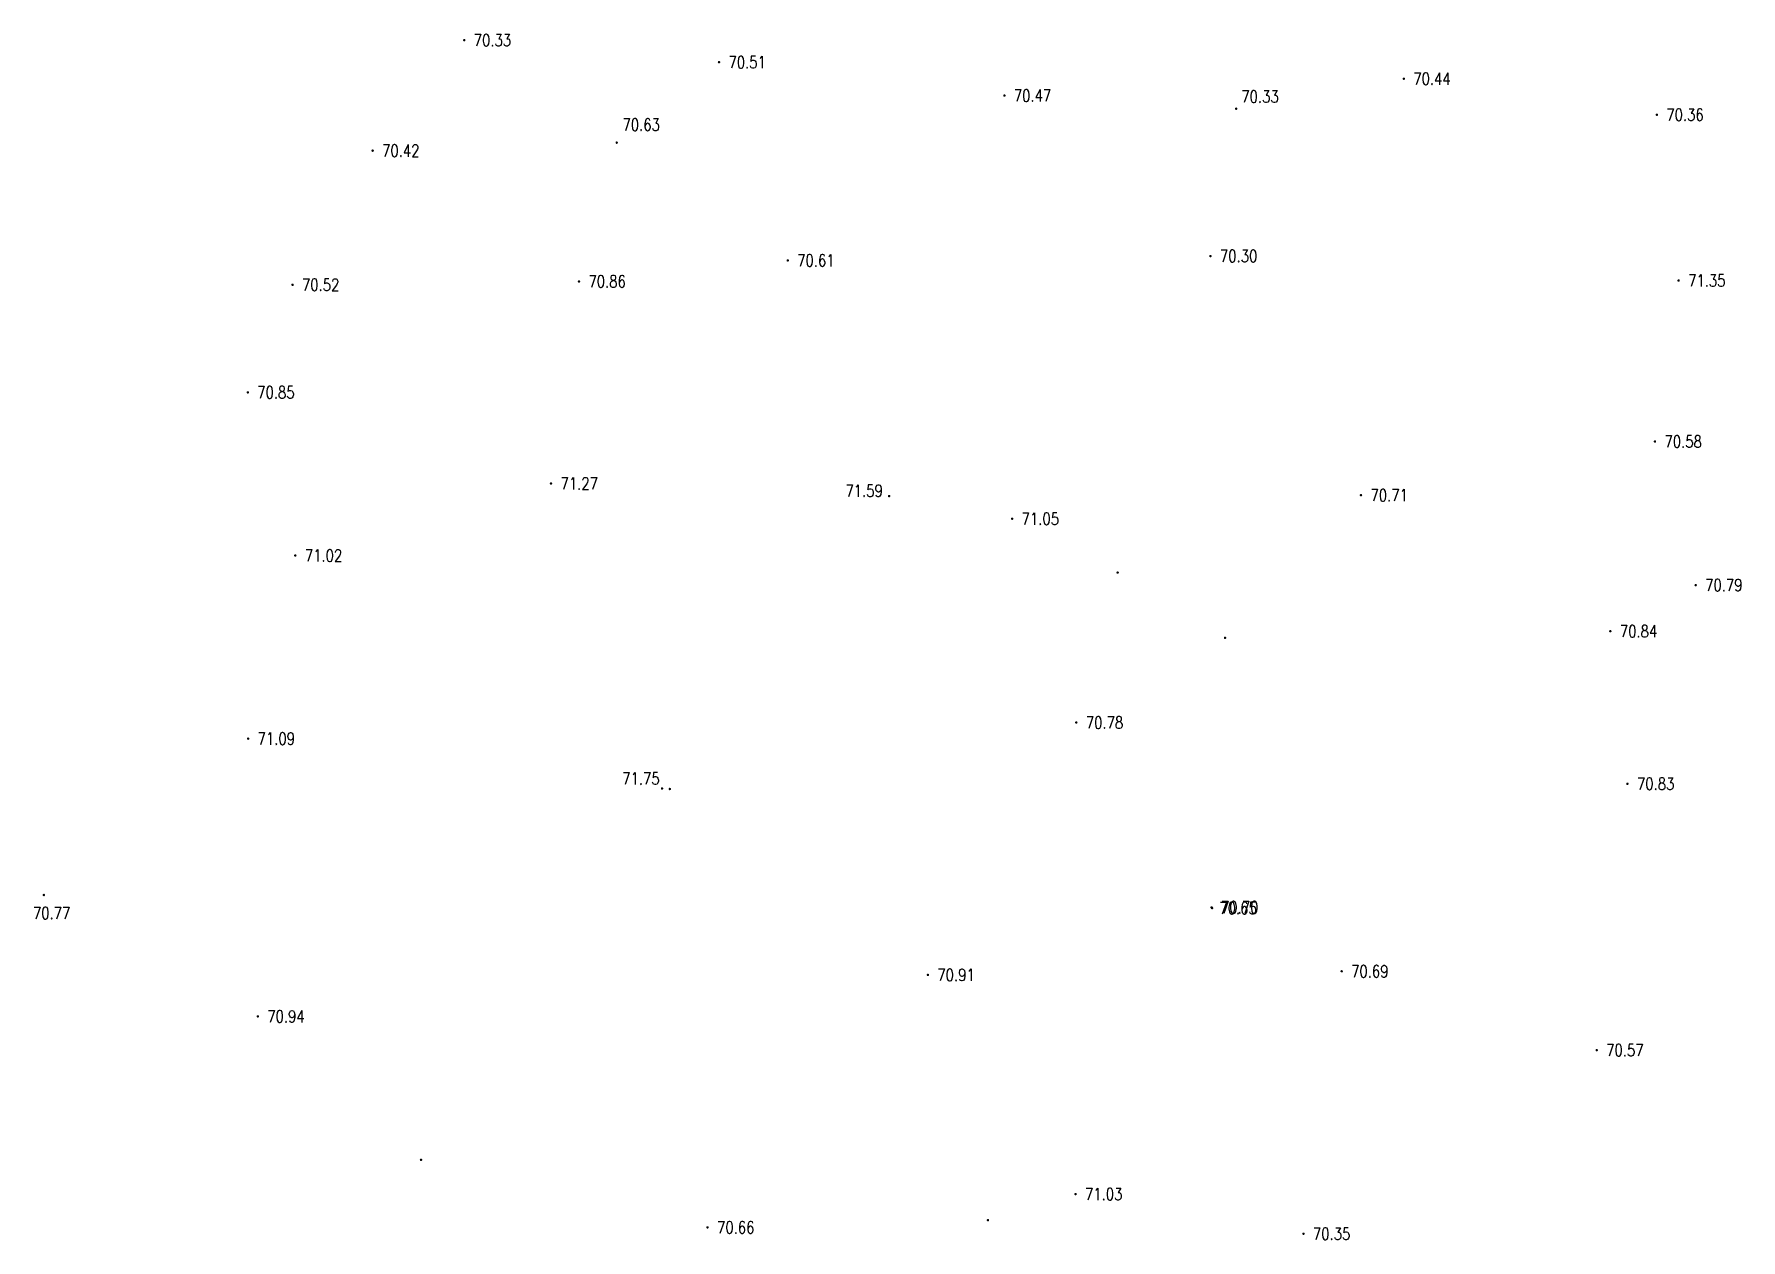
# Model space of a CAD drawing. Extents: x 10519 to 17598, y -625 to 2857.
# Drawn here: x 13976.2 to 14117, y 1283.1 to 1382.5 of the extents above; entities that cross this region are included whole.
import ezdxf
from ezdxf.enums import TextEntityAlignment as Align

# ---------------------------------------------------------------- set-up
doc = ezdxf.new("R2010")
doc.units = 0
doc.header["$MEASUREMENT"] = 0
doc.layers.get('0').update_dxf_attribs({"linetype": 'CONTINUOUS'})
doc.layers.add('GCD', color=224, linetype='CONTINUOUS')
doc.styles.add('HZ', font='txt8.shx', dxfattribs={"width": 0.8, "bigfont": 'hz.shx'})
doc.styles.get("Standard").update_dxf_attribs({"font": 'txt8.shx', "width": 0.8, "bigfont": 'hz.shx'})

# ---------------------------------------------------------------- blocks, each defined once
blk = doc.blocks.new('GC200')
at = {"linetype": 'Continuous', "const_width": 0.2, "flags": 128}
blk.add_lwpolyline([(-0.1, 0, 1), (0.1, 0, 1)], format="xyb", close=True, dxfattribs=at)

msp = doc.modelspace()

# ---------------------------------------------------------------- block references
at = {"layer": 'GCD', "linetype": 'Continuous', "xscale": 0.5, "yscale": 0.5}
for p in [(14011.65, 1382.05, 70.33), (14032.67, 1380.23, 70.51), (14089.16, 1378.87, 70.44), (14056.21, 1377.48, 70.47), (14075.33, 1376.4, 70.33), (14110.03, 1375.9, 70.36), (14004.1, 1372.94, 70.42), (14024.23, 1373.6, 70.63), (14073.2, 1364.25, 70.3), (14038.34, 1363.89, 70.61), (13997.49, 1361.88, 70.52), (14021.12, 1362.16, 70.86), (14111.82, 1362.23, 71.35), (13993.8, 1353.01, 70.85), (14109.87, 1348.96, 70.58), (14018.81, 1345.5, 71.27), (14046.7, 1344.46, 71.59), (14085.62, 1344.53, 70.71), (14056.85, 1342.59, 71.05), (13997.72, 1339.56, 71.02), (14065.55, 1338.15, 70.61), (14113.23, 1337.12, 70.79), (14106.19, 1333.32, 70.84), (14074.41, 1332.77, 70.45), (14062.14, 1325.79, 70.78), (13993.83, 1324.46, 71.09), (14107.6, 1320.74, 70.83), (14027.97, 1320.35, 71.75), (14028.61, 1320.31, 71.88), (13976.98, 1311.57, 70.77), (14073.3, 1310.55, 70.7), (14049.9, 1304.98, 70.91), (14084.03, 1305.28, 70.69), (13994.63, 1301.56, 70.94), (14105.07, 1298.78, 70.57), (14008.09, 1289.73, 71.33), (14062.08, 1286.91, 71.03), (14031.72, 1284.16, 70.66), (14054.85, 1284.76, 74.61), (14080.88, 1283.64, 70.35)]:
    msp.add_blockref('GC200', p, dxfattribs=at)
at = {"layer": 'GCD', "linetype": 'Continuous'}
ref = msp.add_blockref('GC200', (14073.34, 1310.49, 70.65), dxfattribs=dict(at, xscale=0.5, yscale=0.5, zscale=0.5))
ref.add_attrib('height', '70.65', dxfattribs={"linetype": 'Continuous', "height": 1, "style": 'HZ', "width": 0.8}).set_placement((14073.94, 1310.49, 70.65), align=Align.MIDDLE_LEFT)

# ---------------------------------------------------------------- texts
at = {"layer": 'GCD', "linetype": 'Continuous', "width": 0.8}
for s, p in [('70.33', (14013.98, 1382.05)), ('70.51', (14034.99, 1380.23)), ('70.44', (14091.48, 1378.87)), ('70.47', (14058.53, 1377.48)), ('70.33', (14077.29, 1377.4)), ('70.63', (14026.25, 1375.08)), ('70.36', (14112.35, 1375.9)), ('70.42', (14006.42, 1372.94)), ('70.61', (14040.66, 1363.89)), ('70.30', (14075.53, 1364.25)), ('70.52', (13999.81, 1361.88)), ('70.86', (14023.44, 1362.16)), ('71.35', (14114.15, 1362.23)), ('70.85', (13996.12, 1353.01)), ('70.58', (14112.2, 1348.96)), ('71.27', (14021.14, 1345.5)), ('71.59', (14044.64, 1344.9)), ('70.71', (14087.95, 1344.53)), ('71.05', (14059.17, 1342.59)), ('71.02', (14000.05, 1339.56)), ('70.79', (14115.55, 1337.12)), ('70.84', (14108.52, 1333.32)), ('70.78', (14064.47, 1325.79)), ('71.09', (13996.15, 1324.46)), ('71.75', (14026.23, 1321.17)), ('70.83', (14109.93, 1320.74)), ('70.70', (14075.62, 1310.55)), ('70.77', (13977.62, 1310.08)), ('70.91', (14052.22, 1304.98)), ('70.69', (14086.35, 1305.28)), ('70.94', (13996.95, 1301.56)), ('70.57', (14107.39, 1298.78)), ('71.03', (14064.4, 1286.91)), ('70.66', (14034.05, 1284.16)), ('70.35', (14083.2, 1283.64))]:
    msp.add_text(s, height=1, dxfattribs=at).set_placement(p, align=Align.MIDDLE)

doc.saveas('drawing.dxf')
